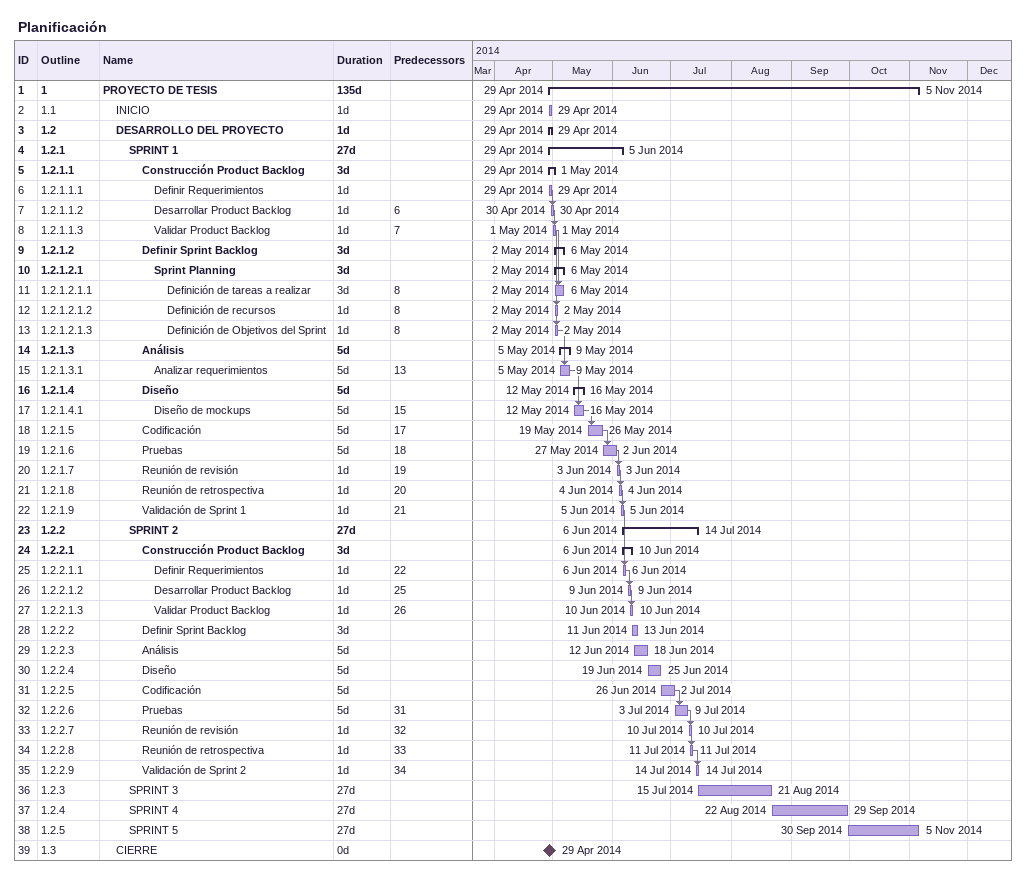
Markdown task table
Planificación

| ID | WBS | Task | Duration | Start | Finish | Predecessors |
|---|---|---|---|---|---|---|
| 1 | 1 | **PROYECTO DE TESIS** | 135d | 2014-04-29 | 2014-11-05 |  |
| 2 | 1.1 | INICIO | 1d | 2014-04-29 | 2014-04-29 |  |
| 3 | 1.2 | **DESARROLLO DEL PROYECTO** | 1d | 2014-04-29 | 2014-04-29 |  |
| 4 | 1.2.1 | **SPRINT 1** | 27d | 2014-04-29 | 2014-06-05 |  |
| 5 | 1.2.1.1 | **Construcción Product Backlog** | 3d | 2014-04-29 | 2014-05-01 |  |
| 6 | 1.2.1.1.1 | Definir Requerimientos | 1d | 2014-04-29 | 2014-04-29 |  |
| 7 | 1.2.1.1.2 | Desarrollar Product Backlog | 1d | 2014-04-30 | 2014-04-30 | 6 |
| 8 | 1.2.1.1.3 | Validar Product Backlog | 1d | 2014-05-01 | 2014-05-01 | 7 |
| 9 | 1.2.1.2 | **Definir Sprint Backlog** | 3d | 2014-05-02 | 2014-05-06 |  |
| 10 | 1.2.1.2.1 | **Sprint Planning** | 3d | 2014-05-02 | 2014-05-06 |  |
| 11 | 1.2.1.2.1.1 | Definición de tareas a realizar | 3d | 2014-05-02 | 2014-05-06 | 8 |
| 12 | 1.2.1.2.1.2 | Definición de recursos | 1d | 2014-05-02 | 2014-05-02 | 8 |
| 13 | 1.2.1.2.1.3 | Definición de Objetivos del Sprint | 1d | 2014-05-02 | 2014-05-02 | 8 |
| 14 | 1.2.1.3 | **Análisis** | 5d | 2014-05-05 | 2014-05-09 |  |
| 15 | 1.2.1.3.1 | Analizar requerimientos | 5d | 2014-05-05 | 2014-05-09 | 13 |
| 16 | 1.2.1.4 | **Diseño** | 5d | 2014-05-12 | 2014-05-16 |  |
| 17 | 1.2.1.4.1 | Diseño de mockups | 5d | 2014-05-12 | 2014-05-16 | 15 |
| 18 | 1.2.1.5 | Codificación | 5d | 2014-05-19 | 2014-05-26 | 17 |
| 19 | 1.2.1.6 | Pruebas | 5d | 2014-05-27 | 2014-06-02 | 18 |
| 20 | 1.2.1.7 | Reunión de revisión | 1d | 2014-06-03 | 2014-06-03 | 19 |
| 21 | 1.2.1.8 | Reunión de retrospectiva | 1d | 2014-06-04 | 2014-06-04 | 20 |
| 22 | 1.2.1.9 | Validación de Sprint 1 | 1d | 2014-06-05 | 2014-06-05 | 21 |
| 23 | 1.2.2 | **SPRINT 2** | 27d | 2014-06-06 | 2014-07-14 |  |
| 24 | 1.2.2.1 | **Construcción Product Backlog** | 3d | 2014-06-06 | 2014-06-10 |  |
| 25 | 1.2.2.1.1 | Definir Requerimientos | 1d | 2014-06-06 | 2014-06-06 | 22 |
| 26 | 1.2.2.1.2 | Desarrollar Product Backlog | 1d | 2014-06-09 | 2014-06-09 | 25 |
| 27 | 1.2.2.1.3 | Validar Product Backlog | 1d | 2014-06-10 | 2014-06-10 | 26 |
| 28 | 1.2.2.2 | Definir Sprint Backlog | 3d | 2014-06-11 | 2014-06-13 |  |
| 29 | 1.2.2.3 | Análisis | 5d | 2014-06-12 | 2014-06-18 |  |
| 30 | 1.2.2.4 | Diseño | 5d | 2014-06-19 | 2014-06-25 |  |
| 31 | 1.2.2.5 | Codificación | 5d | 2014-06-26 | 2014-07-02 |  |
| 32 | 1.2.2.6 | Pruebas | 5d | 2014-07-03 | 2014-07-09 | 31 |
| 33 | 1.2.2.7 | Reunión de revisión | 1d | 2014-07-10 | 2014-07-10 | 32 |
| 34 | 1.2.2.8 | Reunión de retrospectiva | 1d | 2014-07-11 | 2014-07-11 | 33 |
| 35 | 1.2.2.9 | Validación de Sprint 2 | 1d | 2014-07-14 | 2014-07-14 | 34 |
| 36 | 1.2.3 | SPRINT 3 | 27d | 2014-07-15 | 2014-08-21 |  |
| 37 | 1.2.4 | SPRINT 4 | 27d | 2014-08-22 | 2014-09-29 |  |
| 38 | 1.2.5 | SPRINT 5 | 27d | 2014-09-30 | 2014-11-05 |  |
| 39 | 1.3 | CIERRE | 0d | 2014-04-29 | 2014-04-29 |  |
